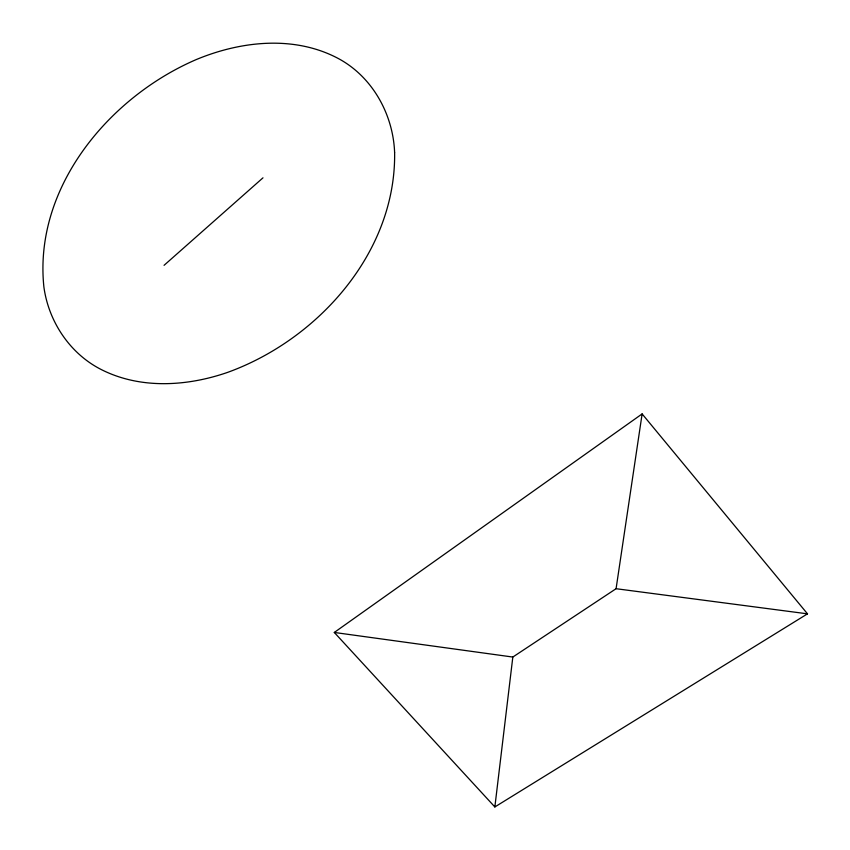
<?xml version="1.0" encoding="UTF-8"?>
<svg xmlns="http://www.w3.org/2000/svg" width="850" height="850" viewBox="0 0 850 850"><rect width="100%" height="100%" fill="white"/><g stroke="black" fill="none" stroke-linecap="round" stroke-linejoin="round"><path stroke-width="1.27" d="M494.859 806.947L512.826 657.05L616.08 588.71L807.5 613.838L642.122 413.918L334.305 632.453L494.859 806.947L807.5 613.838M616.08 588.71L642.122 413.918M164.061 265.327L262.979 177.831M334.305 632.453L512.826 657.05M394.623 152.734C396.015 252.354 318.197 339.49 227.789 372.321C187.553 386.283 141.185 389.396 102.159 369.994C70.284 354.269 48.62 321.853 43.881 286.896C33.511 187.606 108.864 97.187 196.244 59.574C240.104 41.31 292.474 35.275 336.122 57.375C371.578 75.214 393.199 113.634 394.623 152.734"/></g></svg>
